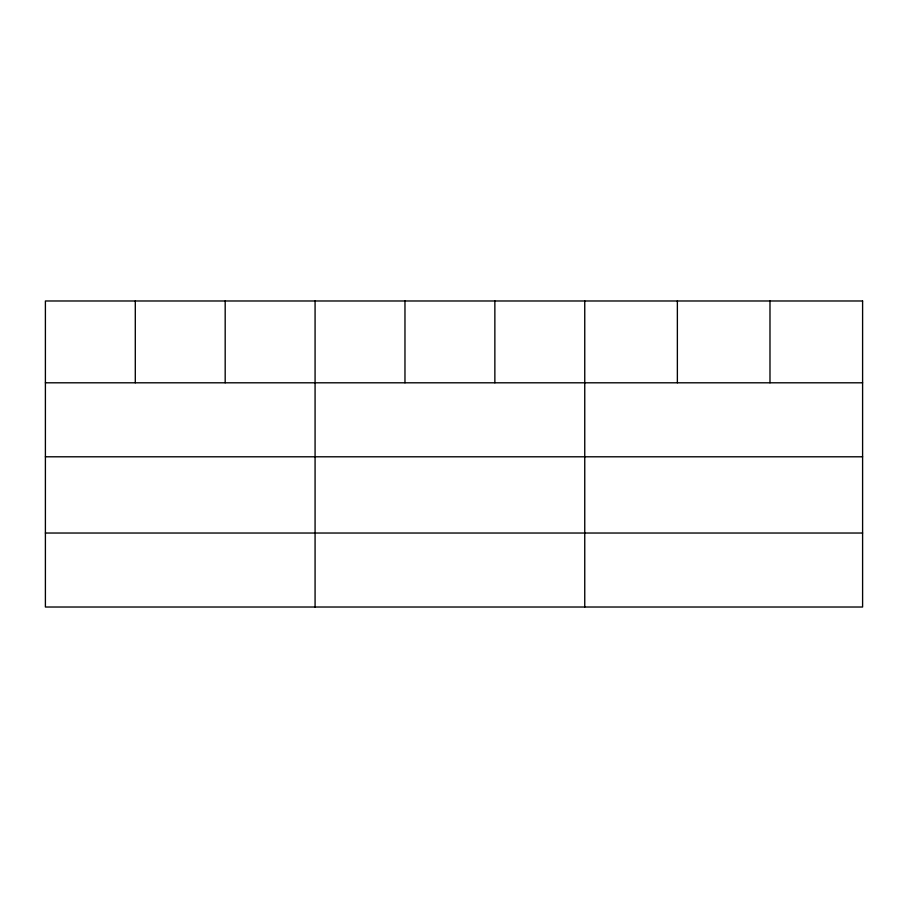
<?xml version="1.0" encoding="UTF-8"?>
<svg xmlns="http://www.w3.org/2000/svg" width="908" height="908" viewBox="0 0 908 908"><rect width="100%" height="100%" fill="white"/><g stroke="black" fill="none" stroke-linecap="round" stroke-linejoin="round"><path stroke-width="1.36" d="M45.4 382.801L862.6 382.801M45.4 456.792L862.6 456.792M45.4 533.03L862.6 533.03M769.984 300.979L769.984 382.801M677.368 300.979L677.368 382.801M584.752 300.979L584.752 607.021M494.86 300.979L494.86 382.801M404.968 300.979L404.968 382.801M315.076 300.979L315.076 607.021M225.184 300.979L225.184 382.801M135.292 300.979L135.292 382.801M862.6 300.979L45.4 300.979L45.4 607.021L862.6 607.021L862.6 300.979"/></g></svg>
